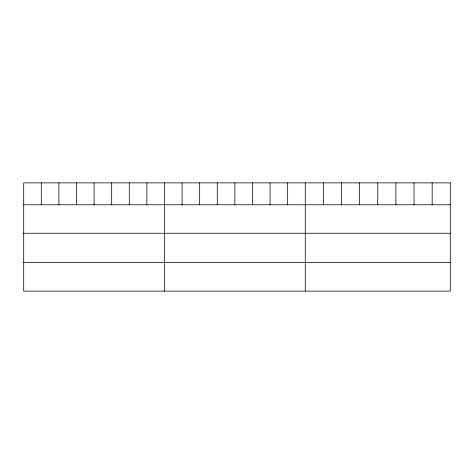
<?xml version="1.0" encoding="UTF-8"?>
<svg xmlns="http://www.w3.org/2000/svg" width="474" height="474" viewBox="0 0 474 474"><rect width="100%" height="100%" fill="white"/><g stroke="black" fill="none" stroke-linecap="round" stroke-linejoin="round"><path stroke-width="0.71" d="M23.7 204.768L450.3 204.768M23.7 233.261L450.3 233.261M23.7 262.626L450.3 262.626M432.17 182.881L432.17 204.768M414.039 182.881L414.039 204.768M395.909 182.881L395.909 204.768M377.778 182.881L377.778 204.768M359.648 182.881L359.648 204.768M341.517 182.881L341.517 204.768M323.387 182.881L323.387 204.768M305.256 182.881L305.256 291.119M287.659 182.881L287.659 204.768M270.062 182.881L270.062 204.768M252.464 182.881L252.464 204.768M234.867 182.881L234.867 204.768M217.27 182.881L217.27 204.768M199.673 182.881L199.673 204.768M182.075 182.881L182.075 204.768M164.478 182.881L164.478 291.119M146.881 182.881L146.881 204.768M129.284 182.881L129.284 204.768M111.686 182.881L111.686 204.768M94.089 182.881L94.089 204.768M76.492 182.881L76.492 204.768M58.895 182.881L58.895 204.768M41.297 182.881L41.297 204.768M450.3 182.881L23.7 182.881L23.7 291.119L450.3 291.119L450.3 182.881"/></g></svg>
